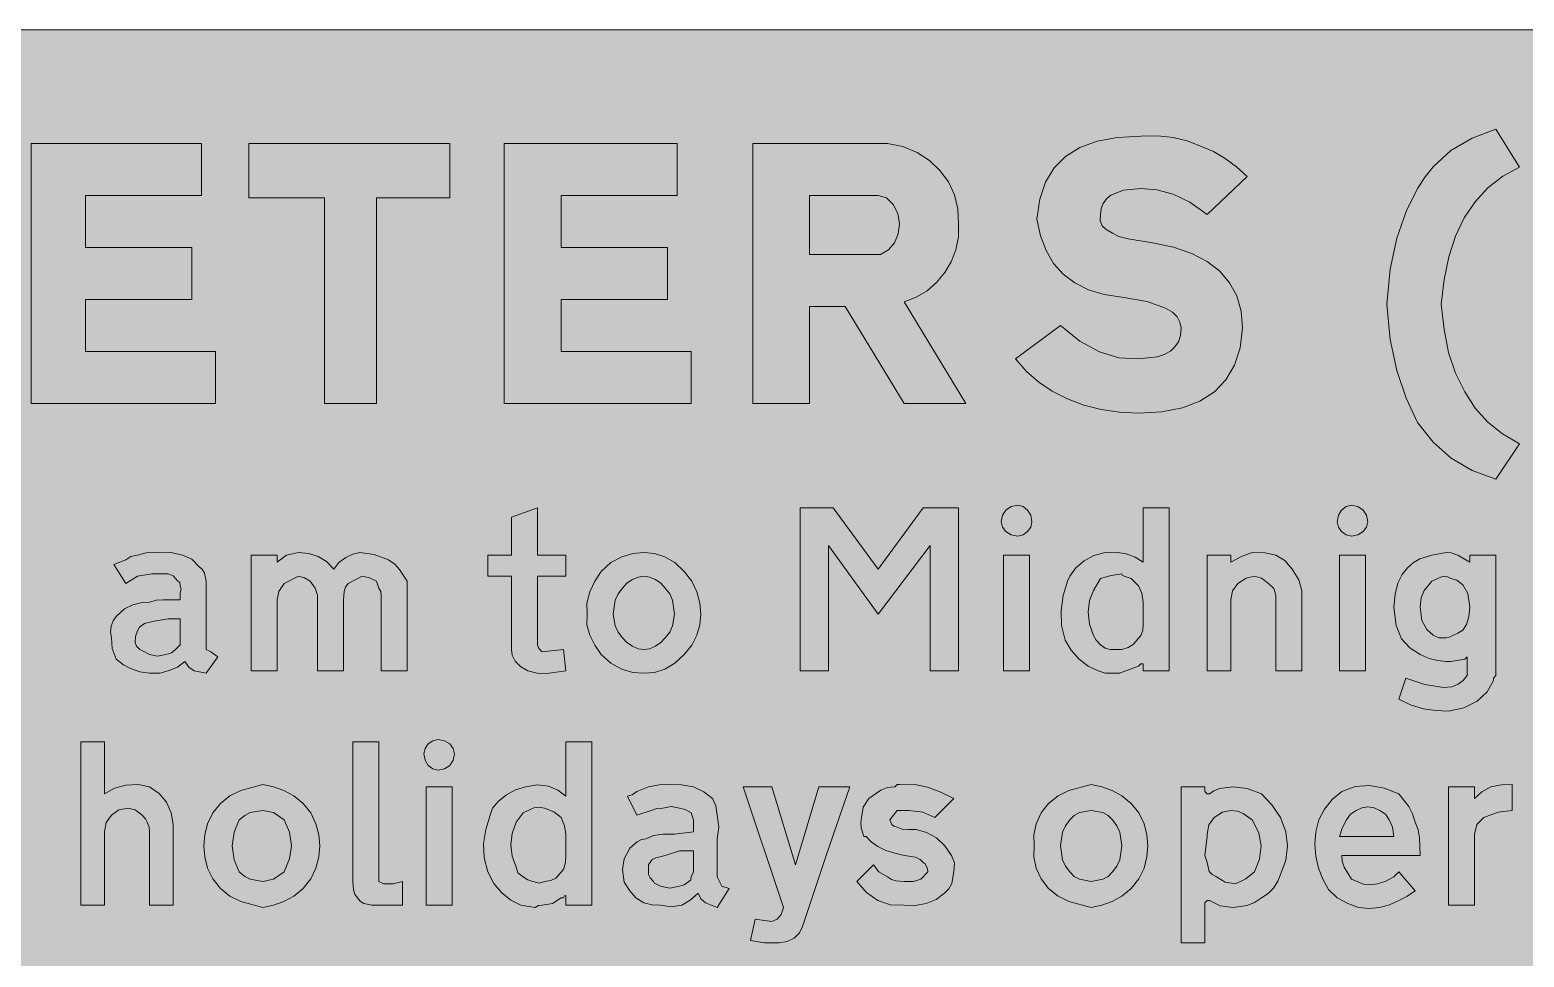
# Model space of a CAD drawing. Header units: metres. Extents: x 10 to 559, y 12 to 260.
# Drawn here: x 168 to 281.7, y 189.4 to 259.9 of the extents above; entities that cross this region are included whole.
import ezdxf

# ---------------------------------------------------------------- set-up
doc = ezdxf.new("R2010")
doc.units = ezdxf.units.M
for name, color, linetype, true_color in [('FILL_BLACK_000000', 7, 'Continuous', 0x000000), ('FILL_YELLOW_FFFF00', 7, 'Continuous', 0xffff00), ('STROKE_BLACK_000000', 7, 'Continuous', 0x000000)]:
    doc.layers.add(name, color=color, linetype=linetype, true_color=true_color)

msp = doc.modelspace()

# ---------------------------------------------------------------- hatches: boundary and pattern name
at = {"layer": 'FILL_BLACK_000000', "true_color": 0x000000}
h = msp.add_hatch(color=7, dxfattribs=at)
h.dxf.hatch_style = 1
h.paths.add_polyline_path([(275.61, 237.11), (275.96, 235.37), (276.49, 233.8), (277.2, 232.38), (277.97, 231.13), (278.93, 230.06), (280.06, 229.17), (281.34, 228.42), (279.54, 225.72), (277.75, 226.39), (276.16, 227.34), (274.78, 228.55), (273.6, 230.04), (272.73, 231.9), (272.02, 234), (271.52, 236.37), (271.26, 239.04), (271.52, 241.71), (272.02, 244.06), (272.73, 246.1), (273.6, 247.86), (274.17, 248.74), (274.79, 249.5), (276.12, 250.74), (277.76, 251.68), (279.54, 252.36), (281.34, 249.48), (280.07, 248.78), (278.94, 247.9), (277.97, 246.84), (277.15, 245.61), (276.49, 244.21), (275.97, 242.65), (275.61, 240.92), (275.4, 239.04), (275.61, 237.11)])
h = msp.add_hatch(color=7, dxfattribs=at)
h.dxf.hatch_style = 1
h.paths.add_polyline_path([(172.26, 235.44), (182.16, 235.44), (182.16, 231.48), (168.12, 231.48), (168.12, 251.28), (181.08, 251.28), (181.08, 247.32), (172.26, 247.32), (172.26, 243.36), (180.36, 243.36), (180.36, 239.4), (172.26, 239.4), (172.26, 235.44)])
h = msp.add_hatch(color=7, dxfattribs=at)
h.dxf.hatch_style = 1
h.paths.add_polyline_path([(194.4, 231.48), (190.44, 231.48), (190.44, 247.14), (184.68, 247.14), (184.68, 251.28), (199.98, 251.28), (199.98, 247.14), (194.4, 247.14), (194.4, 231.48)])
h = msp.add_hatch(color=7, dxfattribs=at)
h.dxf.hatch_style = 1
h.paths.add_polyline_path([(208.44, 235.44), (218.34, 235.44), (218.34, 231.48), (204.12, 231.48), (204.12, 251.28), (217.26, 251.28), (217.26, 247.32), (208.44, 247.32), (208.44, 243.36), (216.54, 243.36), (216.54, 239.4), (208.44, 239.4), (208.44, 235.44)])
h = msp.add_hatch(color=7, dxfattribs=at)
h.dxf.hatch_style = 1
h.paths.add_polyline_path([(223.02, 231.48), (223.02, 251.28), (233.28, 251.28), (234.45, 251.04), (235.52, 250.6), (236.46, 249.99), (237.26, 249.23), (237.9, 248.35), (238.37, 247.36), (238.63, 246.29), (238.68, 245.16), (238.66, 244.16), (238.46, 243.19), (238.11, 242.28), (237.62, 241.45), (237, 240.7), (236.28, 240.07), (235.45, 239.57), (234.54, 239.22), (239.22, 231.48), (234.54, 231.48), (230.04, 238.86), (227.34, 238.86), (227.34, 231.48), (223.02, 231.48)])
h.paths.add_polyline_path([(232.74, 242.82), (233.34, 243.19), (233.8, 243.72), (234.08, 244.39), (234.18, 245.16), (234.05, 245.95), (233.71, 246.64), (233.19, 247.13), (232.56, 247.32), (227.34, 247.32), (227.34, 242.82), (232.38, 242.82), (232.74, 242.82)], flags=16)
h = msp.add_hatch(color=7, dxfattribs=at)
h.dxf.hatch_style = 1
h.paths.add_polyline_path([(249.44, 245.4), (249.59, 245.02), (249.91, 244.72), (250.38, 244.44), (250.88, 244.2), (251.57, 244.01), (253.44, 243.72), (255.03, 243.38), (256.41, 242.91), (257.58, 242.3), (258.55, 241.56), (259.3, 240.68), (259.84, 239.67), (260.17, 238.52), (260.28, 237.24), (260.09, 235.72), (259.68, 234.4), (259.02, 233.29), (258.14, 232.38), (257.03, 231.67), (255.7, 231.16), (254.14, 230.86), (252.36, 230.76), (250.91, 230.83), (249.52, 231.03), (248.21, 231.37), (246.96, 231.84), (245.81, 232.42), (244.78, 233.1), (243.85, 233.92), (243, 234.9), (246.42, 237.42), (247.9, 236.24), (249.39, 235.42), (250.87, 234.96), (252.36, 234.9), (253.78, 235.04), (254.33, 235.21), (254.79, 235.46), (255.14, 235.79), (255.4, 236.19), (255.55, 236.67), (255.6, 237.24), (255.52, 237.69), (255.3, 238.09), (254.94, 238.44), (254.43, 238.75), (253.02, 239.24), (251.1, 239.58), (249.76, 239.79), (248.57, 240.15), (247.53, 240.67), (246.64, 241.33), (245.91, 242.15), (245.33, 243.12), (244.9, 244.25), (244.62, 245.52), (244.86, 247.03), (245.3, 248.33), (245.96, 249.41), (246.82, 250.29), (247.91, 250.97), (249.23, 251.44), (250.77, 251.73), (252.54, 251.82), (253.83, 251.86), (254.99, 251.73), (256.06, 251.47), (257.04, 251.1), (258.06, 250.66), (258.97, 250.13), (259.82, 249.51), (260.64, 248.76), (257.58, 245.88), (256.26, 246.8), (254.99, 247.41), (253.76, 247.75), (252.54, 247.86), (251.23, 247.73), (250.27, 247.34), (249.93, 247.06), (249.68, 246.72), (249.53, 246.33), (249.48, 245.88), (249.44, 245.4)])
h = msp.add_hatch(color=7, dxfattribs=at)
h.dxf.hatch_style = 1
h.paths.add_polyline_path([(206.75, 212.85), (207, 212.58), (208.62, 212.76), (208.8, 211.14), (207.36, 210.94), (206.62, 210.96), (205.92, 211.14), (205.34, 211.47), (204.95, 211.88), (204.73, 212.33), (204.66, 212.76), (204.66, 218.34), (202.86, 218.34), (202.86, 219.96), (204.66, 219.96), (204.66, 222.84), (206.64, 223.56), (206.64, 219.96), (208.8, 219.96), (208.8, 218.34), (206.64, 218.34), (206.64, 213.12), (206.75, 212.85)])
h = msp.add_hatch(color=7, dxfattribs=at)
h.dxf.hatch_style = 1
h.paths.add_polyline_path([(226.62, 223.56), (229.14, 223.56), (232.56, 218.88), (235.98, 223.56), (238.68, 223.56), (238.68, 211.14), (236.52, 211.14), (236.52, 220.68), (232.56, 215.46), (228.78, 220.68), (228.78, 211.14), (226.62, 211.14), (226.62, 223.56)])
h = msp.add_hatch(color=7, dxfattribs=at)
h.dxf.hatch_style = 1
h.paths.add_polyline_path([(244.17, 222.08), (243.92, 221.74), (243.58, 221.49), (243.18, 221.4), (242.68, 221.49), (242.28, 221.74), (242.02, 222.08), (241.92, 222.48), (242.02, 222.98), (242.28, 223.38), (242.68, 223.64), (243.18, 223.74), (243.58, 223.64), (243.92, 223.38), (244.17, 222.98), (244.26, 222.48), (244.17, 222.08)])
h = msp.add_hatch(color=7, dxfattribs=at)
h.dxf.hatch_style = 1
h.paths.add_polyline_path([(249.84, 210.98), (249.3, 211.14), (248.53, 211.51), (247.84, 212.04), (247.25, 212.71), (246.78, 213.48), (246.5, 214.59), (246.47, 215.73), (246.63, 216.87), (246.96, 217.98), (247.14, 218.34), (247.61, 218.98), (248.22, 219.51), (248.96, 219.91), (249.84, 220.14), (250.64, 220.18), (251.42, 220.05), (252.12, 219.79), (252.72, 219.42), (252.72, 223.56), (254.7, 223.56), (254.7, 211.14), (252.72, 211.14), (252.72, 211.5), (252.72, 211.61), (252.72, 211.68), (252.54, 211.68), (252.36, 211.5), (250.92, 210.96), (250.38, 210.96), (249.84, 210.98)])
h.paths.add_polyline_path([(251.96, 213.16), (252.54, 213.84), (252.7, 214.22), (252.72, 214.74), (252.72, 216.36), (252.61, 217.06), (252.36, 217.62), (251.82, 218.18), (251.28, 218.34), (251.12, 218.43), (251.1, 218.52), (250.29, 218.41), (249.48, 218.16), (248.94, 217.26), (248.64, 216.5), (248.54, 215.62), (248.64, 214.7), (248.94, 213.84), (249.14, 213.48), (249.48, 213.12), (249.84, 212.87), (250.2, 212.76), (251.1, 212.76), (251.58, 212.93), (251.96, 213.16)], flags=16)
h = msp.add_hatch(color=7, dxfattribs=at)
h.dxf.hatch_style = 1
h.paths.add_polyline_path([(269.72, 222.08), (269.46, 221.74), (269.06, 221.49), (268.56, 221.4), (268.16, 221.49), (267.82, 221.74), (267.57, 222.08), (267.48, 222.48), (267.57, 222.98), (267.82, 223.38), (268.16, 223.64), (268.56, 223.74), (269.06, 223.64), (269.46, 223.38), (269.72, 222.98), (269.82, 222.48), (269.72, 222.08)])
h = msp.add_hatch(color=7, dxfattribs=at)
h.dxf.hatch_style = 1
h.paths.add_polyline_path([(175.7, 219.85), (176.22, 219.96), (176.87, 220.12), (177.66, 220.14), (178.65, 220.18), (179.64, 219.96), (180.34, 219.64), (180.9, 219.06), (181.14, 218.87), (181.31, 218.59), (181.44, 217.98), (181.44, 216), (181.44, 213.12), (181.44, 212.76), (181.8, 212.58), (182.34, 212.22), (181.44, 210.96), (180.54, 211.14), (180.11, 211.43), (179.82, 211.86), (179.26, 211.43), (178.56, 211.14), (177.91, 210.98), (177.12, 210.96), (176.4, 211.07), (175.68, 211.32), (175.14, 211.61), (174.6, 212.04), (174.29, 212.85), (174.24, 213.66), (174.17, 214.09), (174.22, 214.54), (174.37, 214.95), (174.6, 215.28), (175.23, 215.86), (175.86, 216.18), (176.56, 216.34), (177.12, 216.36), (177.66, 216.52), (178.2, 216.54), (179.46, 216.54), (179.46, 217.08), (179.53, 217.35), (179.46, 217.62), (179.44, 217.87), (179.28, 217.98), (178.92, 218.38), (178.56, 218.52), (177.3, 218.52), (176.22, 218.34), (175.32, 217.8), (174.42, 219.24), (175.32, 219.6), (175.7, 219.85)])
h.paths.add_polyline_path([(178.38, 212.4), (178.81, 212.51), (179.1, 212.76), (179.46, 213.12), (179.46, 213.66), (179.46, 215.1), (178.56, 215.1), (177.48, 214.92), (176.76, 214.74), (176.36, 214.47), (176.22, 214.2), (176.06, 213.75), (176.04, 213.3), (176.15, 213.03), (176.4, 212.76), (176.76, 212.58), (177.12, 212.4), (177.75, 212.26), (178.38, 212.4)], flags=16)
h = msp.add_hatch(color=7, dxfattribs=at)
h.dxf.hatch_style = 1
h.paths.add_polyline_path([(186.84, 219.42), (187.56, 219.96), (188.46, 220.14), (189.24, 220.07), (189.95, 219.85), (190.59, 219.46), (191.16, 218.88), (191.54, 219.4), (192.06, 219.78), (192.6, 220.03), (193.14, 220.14), (194.22, 220), (195.3, 219.6), (195.78, 219.27), (196.16, 218.86), (196.74, 217.98), (196.74, 217.62), (196.74, 211.14), (194.76, 211.14), (194.76, 216.9), (194.74, 217.17), (194.58, 217.44), (194.4, 217.98), (193.86, 218.23), (193.32, 218.34), (192.24, 217.8), (192.03, 217.5), (191.93, 217.17), (191.88, 216.54), (191.88, 211.14), (189.9, 211.14), (189.9, 216.9), (189.72, 217.44), (189.36, 217.98), (188.91, 218.23), (188.46, 218.34), (187.38, 217.8), (186.98, 217.17), (186.84, 216.54), (186.84, 211.14), (184.86, 211.14), (184.86, 219.96), (186.84, 219.96), (186.84, 219.42)])
h = msp.add_hatch(color=7, dxfattribs=at)
h.dxf.hatch_style = 1
h.paths.add_polyline_path([(210.62, 217.15), (211, 217.97), (211.5, 218.7), (212.23, 219.38), (213.05, 219.82), (213.9, 220.07), (214.74, 220.14), (215.55, 220.07), (216.34, 219.82), (217.09, 219.38), (217.8, 218.7), (218.38, 217.97), (218.77, 217.15), (218.99, 216.3), (219.06, 215.46), (218.99, 214.65), (218.77, 213.86), (218.38, 213.11), (217.8, 212.4), (217.09, 211.72), (216.34, 211.27), (215.55, 211.03), (214.74, 210.96), (213.9, 211.03), (213.05, 211.27), (212.23, 211.72), (211.5, 212.4), (211, 213.11), (210.62, 213.86), (210.41, 214.65), (210.42, 215.46), (210.41, 216.3), (210.62, 217.15)])
h.paths.add_polyline_path([(213.86, 218.09), (213.45, 217.81), (213.12, 217.44), (212.78, 217), (212.56, 216.52), (212.4, 215.46), (212.56, 214.56), (212.78, 214.09), (213.12, 213.66), (213.45, 213.29), (213.86, 213.01), (214.31, 212.82), (214.74, 212.76), (215.17, 212.82), (215.62, 213.01), (216.03, 213.29), (216.36, 213.66), (216.7, 214.09), (216.92, 214.56), (217.08, 215.46), (216.92, 216.52), (216.7, 217), (216.36, 217.44), (216.03, 217.81), (215.62, 218.09), (215.17, 218.28), (214.74, 218.34), (214.31, 218.28), (213.86, 218.09)], flags=16)
h = msp.add_hatch(color=7, dxfattribs=at)
h.dxf.hatch_style = 1
h.paths.add_polyline_path([(244.08, 219.96), (244.08, 211.14), (242.1, 211.14), (242.1, 219.96), (244.08, 219.96)])
h = msp.add_hatch(color=7, dxfattribs=at)
h.dxf.hatch_style = 1
h.paths.add_polyline_path([(260.55, 218.2), (259.92, 217.8), (259.52, 217.24), (259.38, 216.54), (259.38, 211.14), (257.58, 211.14), (257.58, 219.96), (259.38, 219.96), (259.38, 219.42), (260.19, 219.85), (261, 220.14), (261.97, 220.12), (262.8, 219.96), (263.5, 219.55), (264.06, 218.88), (264.56, 218.07), (264.78, 217.26), (264.78, 211.14), (262.8, 211.14), (262.8, 216.9), (262.67, 217.42), (262.26, 217.8), (261.72, 218.2), (261.18, 218.34), (260.55, 218.2)])
h = msp.add_hatch(color=7, dxfattribs=at)
h.dxf.hatch_style = 1
h.paths.add_polyline_path([(269.64, 219.96), (269.64, 211.14), (267.66, 211.14), (267.66, 219.96), (269.64, 219.96)])
h = msp.add_hatch(color=7, dxfattribs=at)
h.dxf.hatch_style = 1
h.paths.add_polyline_path([(275.58, 209.88), (276.19, 209.94), (276.68, 210.13), (277.07, 210.41), (277.38, 210.78), (277.38, 211.14), (277.38, 212.22), (277.27, 212.11), (277.2, 212.04), (276.12, 211.86), (275.76, 211.86), (275.11, 211.93), (274.47, 212.09), (273.78, 212.4), (273.01, 212.89), (272.38, 213.59), (271.96, 214.6), (271.8, 216), (271.88, 216.99), (272.1, 217.81), (272.43, 218.47), (272.83, 218.99), (273.29, 219.39), (273.77, 219.67), (274.68, 219.96), (275.76, 220.14), (276.14, 220.12), (276.66, 219.96), (277.56, 219.42), (277.56, 219.96), (279.54, 219.96), (279.54, 210.78), (279.36, 210.6), (279.36, 210.42), (278.9, 209.55), (278.12, 208.84), (277.11, 208.34), (275.94, 208.08), (274.99, 208.12), (274.05, 208.26), (273.1, 208.54), (272.16, 208.98), (272.7, 210.6), (274.14, 210.1), (275.58, 209.88)])
h.paths.add_polyline_path([(274.68, 217.98), (274.09, 217.26), (273.87, 216.71), (273.78, 216), (273.93, 214.98), (274.3, 214.29), (274.77, 213.87), (275.22, 213.66), (275.58, 213.66), (275.76, 213.66), (276.01, 213.7), (276.66, 214.02), (277.03, 214.25), (277.31, 214.67), (277.5, 215.26), (277.56, 216), (277.41, 217.02), (277.04, 217.69), (276.57, 218.05), (276.12, 218.16), (275.76, 218.34), (275.42, 218.29), (274.68, 217.98)], flags=16)
h = msp.add_hatch(color=7, dxfattribs=at)
h.dxf.hatch_style = 1
h.paths.add_polyline_path([(200.24, 204.34), (199.98, 203.94), (199.58, 203.68), (199.08, 203.58), (198.68, 203.68), (198.34, 203.94), (198.09, 204.34), (198, 204.84), (198.09, 205.24), (198.34, 205.58), (198.68, 205.83), (199.08, 205.92), (199.58, 205.83), (199.98, 205.58), (200.24, 205.24), (200.34, 204.84), (200.24, 204.34)])
h = msp.add_hatch(color=7, dxfattribs=at)
h.dxf.hatch_style = 1
h.paths.add_polyline_path([(174.46, 202.22), (175.34, 202.45), (176.26, 202.49), (177.12, 202.32), (177.86, 201.82), (178.43, 201.15), (178.79, 200.35), (178.92, 199.44), (178.92, 193.32), (177.12, 193.32), (177.12, 198.9), (177.1, 199.26), (176.94, 199.62), (176.83, 199.89), (176.58, 200.16), (176.04, 200.56), (175.5, 200.7), (174.8, 200.56), (174.24, 200.16), (173.84, 199.6), (173.7, 198.9), (173.7, 193.32), (171.9, 193.32), (171.9, 205.74), (173.7, 205.74), (173.7, 201.78), (174.46, 202.22)])
h = msp.add_hatch(color=7, dxfattribs=at)
h.dxf.hatch_style = 1
h.paths.add_polyline_path([(192.6, 205.74), (194.58, 205.74), (194.58, 195.48), (194.58, 195.12), (194.94, 194.94), (195.66, 194.94), (196.38, 195.12), (196.38, 193.32), (195.3, 193.32), (194.04, 193.32), (193.43, 193.45), (193.15, 193.62), (192.96, 193.86), (192.75, 194.16), (192.65, 194.49), (192.6, 195.12), (192.6, 205.74)])
h = msp.add_hatch(color=7, dxfattribs=at)
h.dxf.hatch_style = 1
h.paths.add_polyline_path([(207, 193.32), (206.73, 193.3), (206.46, 193.14), (205.38, 193.32), (204.61, 193.69), (203.92, 194.24), (203.33, 194.97), (202.86, 195.84), (202.58, 196.92), (202.55, 198), (202.71, 199.08), (203.04, 200.16), (203.22, 200.7), (203.69, 201.23), (204.28, 201.71), (204.97, 202.09), (205.74, 202.32), (206.65, 202.46), (207.47, 202.36), (208.2, 202.07), (208.8, 201.6), (208.8, 205.74), (210.78, 205.74), (210.78, 193.32), (208.8, 193.32), (208.8, 194.04), (208.71, 194.02), (208.62, 193.86), (208.44, 193.86), (207.79, 193.45), (207, 193.32)])
h.paths.add_polyline_path([(208.04, 195.37), (208.62, 196.02), (208.78, 196.56), (208.8, 197.1), (208.8, 198.72), (208.69, 199.35), (208.44, 199.98), (207.88, 200.41), (207.18, 200.7), (206.78, 200.77), (206.37, 200.72), (205.56, 200.34), (205.02, 199.62), (204.72, 198.78), (204.62, 197.91), (204.72, 197.04), (205.02, 196.2), (205.16, 195.77), (205.56, 195.48), (205.92, 195.23), (206.28, 195.12), (206.8, 194.98), (207.18, 195.12), (207.66, 195.18), (208.04, 195.37)], flags=16)
h = msp.add_hatch(color=7, dxfattribs=at)
h.dxf.hatch_style = 1
h.paths.add_polyline_path([(181.55, 199.51), (181.94, 200.33), (182.52, 201.06), (183.25, 201.64), (184.07, 202.05), (185.76, 202.5), (186.57, 202.33), (187.36, 202.05), (188.11, 201.64), (188.82, 201.06), (189.4, 200.33), (189.79, 199.51), (190.01, 198.66), (190.08, 197.82), (190.01, 196.98), (189.79, 196.13), (189.4, 195.31), (188.82, 194.58), (188.11, 194), (187.36, 193.59), (186.57, 193.31), (185.76, 193.14), (184.07, 193.59), (183.25, 194), (182.52, 194.58), (181.94, 195.31), (181.55, 196.13), (181.33, 196.98), (181.26, 197.82), (181.33, 198.66), (181.55, 199.51)])
h.paths.add_polyline_path([(184.37, 200.14), (183.96, 199.8), (183.56, 198.88), (183.42, 197.82), (183.56, 196.76), (183.96, 195.84), (184.37, 195.5), (184.79, 195.28), (185.76, 195.12), (186.57, 195.28), (187.38, 195.84), (187.79, 196.83), (187.92, 197.82), (187.79, 198.88), (187.38, 199.8), (186.57, 200.36), (185.76, 200.52), (184.79, 200.36), (184.37, 200.14)], flags=16)
h = msp.add_hatch(color=7, dxfattribs=at)
h.dxf.hatch_style = 1
h.paths.add_polyline_path([(214.2, 201.96), (215.1, 202.32), (215.89, 202.48), (216.54, 202.5), (217.6, 202.48), (218.52, 202.32), (219.31, 201.94), (219.96, 201.42), (220.21, 200.86), (220.32, 200.16), (220.45, 199.26), (220.32, 198.36), (220.32, 195.48), (220.5, 195.12), (220.68, 194.76), (221.22, 194.58), (220.32, 193.14), (219.42, 193.5), (219.08, 193.79), (218.88, 194.22), (218.25, 193.7), (217.62, 193.32), (216.81, 193.18), (216, 193.32), (215.37, 193.34), (214.74, 193.5), (214.13, 193.88), (213.66, 194.4), (213.25, 195.07), (213.12, 196.02), (213.25, 196.83), (213.66, 197.64), (214.22, 198.13), (214.55, 198.3), (214.92, 198.36), (215.48, 198.61), (216.18, 198.72), (217.08, 198.72), (218.52, 198.9), (218.52, 199.26), (218.52, 199.8), (218.34, 200.34), (217.89, 200.59), (217.44, 200.7), (216.81, 200.83), (216.18, 200.7), (215.73, 200.68), (215.28, 200.52), (214.2, 200.16), (213.48, 201.6), (213.84, 201.71), (214.2, 201.96)])
h.paths.add_polyline_path([(217.44, 194.76), (217.8, 194.87), (218.16, 195.12), (218.32, 195.23), (218.34, 195.48), (218.52, 195.84), (218.52, 197.46), (217.44, 197.46), (216.36, 197.1), (215.64, 196.92), (215.37, 196.78), (215.1, 196.38), (215.1, 195.66), (215.21, 195.39), (215.46, 195.12), (215.55, 194.96), (215.64, 194.94), (216, 194.76), (216.72, 194.62), (217.44, 194.76)], flags=16)
h = msp.add_hatch(color=7, dxfattribs=at)
h.dxf.hatch_style = 1
h.paths.add_polyline_path([(234.9, 199.08), (235.44, 199.08), (236.24, 198.85), (236.99, 198.43), (237.64, 197.84), (238.14, 197.1), (238.36, 196.54), (238.32, 195.84), (238.16, 194.96), (237.94, 194.55), (237.6, 194.22), (236.97, 193.75), (236.21, 193.43), (235.37, 193.28), (234.54, 193.32), (233.5, 193.35), (232.54, 193.68), (231.68, 194.28), (230.94, 195.12), (232.2, 196.38), (232.61, 195.86), (233.28, 195.48), (233.58, 195.27), (233.91, 195.16), (234.54, 195.12), (235.26, 195.12), (235.8, 195.3), (236.34, 195.84), (236.32, 196.11), (236.16, 196.38), (236.14, 196.47), (235.98, 196.56), (235.76, 196.8), (235.4, 196.96), (234.54, 197.1), (233.82, 197.28), (233.15, 197.48), (232.54, 197.77), (232.02, 198.14), (231.66, 198.54), (231.55, 198.54), (231.48, 198.54), (231.26, 199.19), (231.23, 199.58), (231.3, 199.98), (231.43, 200.77), (231.84, 201.42), (232.76, 202.07), (233.28, 202.26), (233.82, 202.32), (234, 202.5), (234.18, 202.5), (235.26, 202.51), (236.32, 202.3), (237.34, 201.92), (238.32, 201.42), (236.88, 199.98), (235.96, 200.38), (234.9, 200.52), (234, 200.52), (233.46, 199.8), (233.6, 199.46), (233.76, 199.32), (234, 199.26), (234.38, 199.1), (234.9, 199.08)])
h = msp.add_hatch(color=7, dxfattribs=at)
h.dxf.hatch_style = 1
h.paths.add_polyline_path([(244.57, 199.51), (244.95, 200.33), (245.52, 201.06), (246.25, 201.64), (247.07, 202.05), (248.76, 202.5), (249.57, 202.33), (250.36, 202.05), (251.11, 201.64), (251.82, 201.06), (252.4, 200.33), (252.79, 199.51), (253.01, 198.66), (253.08, 197.82), (253.01, 196.98), (252.79, 196.13), (252.4, 195.31), (251.82, 194.58), (251.11, 194), (250.36, 193.59), (249.57, 193.31), (248.76, 193.14), (247.07, 193.59), (246.25, 194), (245.52, 194.58), (244.95, 195.31), (244.57, 196.13), (244.41, 196.98), (244.44, 197.82), (244.41, 198.66), (244.57, 199.51)])
h.paths.add_polyline_path([(247.47, 200.14), (247.14, 199.8), (246.8, 199.36), (246.58, 198.88), (246.42, 197.82), (246.58, 196.76), (246.8, 196.28), (247.14, 195.84), (247.47, 195.5), (247.88, 195.28), (248.76, 195.12), (249.64, 195.28), (250.05, 195.5), (250.38, 195.84), (250.72, 196.28), (250.94, 196.76), (251.1, 197.82), (250.94, 198.88), (250.72, 199.36), (250.38, 199.8), (250.05, 200.14), (249.64, 200.36), (248.76, 200.52), (247.88, 200.36), (247.47, 200.14)], flags=16)
h = msp.add_hatch(color=7, dxfattribs=at)
h.dxf.hatch_style = 1
h.paths.add_polyline_path([(267.48, 193.86), (266.81, 194.51), (266.4, 195.3), (266.06, 196.14), (265.86, 197.03), (265.79, 197.96), (265.86, 198.9), (266.09, 199.81), (266.51, 200.63), (267.1, 201.36), (267.84, 201.96), (268.84, 202.34), (269.93, 202.41), (271.05, 202.21), (272.16, 201.78), (272.93, 200.83), (273.22, 200.26), (273.42, 199.62), (273.63, 199.05), (273.74, 198.43), (273.78, 197.1), (267.84, 197.1), (267.86, 196.65), (268.02, 196.2), (268.56, 195.3), (269.48, 194.92), (270, 194.87), (270.54, 194.94), (271.17, 195.14), (271.8, 195.48), (272.16, 195.84), (273.42, 194.4), (272.79, 193.97), (272.16, 193.68), (271.45, 193.34), (270.7, 193.14), (269.91, 193.07), (269.1, 193.14), (268.29, 193.43), (267.48, 193.86)])
h.paths.add_polyline_path([(271.69, 199.24), (271.44, 199.8), (271.15, 200.23), (270.72, 200.52), (270.29, 200.72), (269.82, 200.79), (269.35, 200.72), (268.92, 200.52), (268.49, 200.23), (268.2, 199.8), (267.86, 199.17), (267.66, 198.54), (271.8, 198.54), (271.69, 199.24)], flags=16)
h = msp.add_hatch(color=7, dxfattribs=at)
h.dxf.hatch_style = 1
h.paths.add_polyline_path([(278.48, 201.94), (279.18, 202.32), (279.99, 202.48), (280.8, 202.5), (280.8, 200.52), (279.72, 200.38), (278.64, 199.98), (278.1, 199.44), (277.92, 198.72), (277.92, 193.32), (275.94, 193.32), (275.94, 202.32), (277.92, 202.32), (277.92, 201.42), (278.48, 201.94)])
h = msp.add_hatch(color=7, dxfattribs=at)
h.dxf.hatch_style = 1
h.paths.add_polyline_path([(200.16, 202.32), (200.16, 193.32), (198.18, 193.32), (198.18, 202.32), (200.16, 202.32)])
h = msp.add_hatch(color=7, dxfattribs=at)
h.dxf.hatch_style = 1
h.paths.add_polyline_path([(225.36, 193.14), (222.3, 202.32), (224.46, 202.32), (226.26, 196.38), (228.06, 202.32), (230.4, 202.32), (228.6, 197.1), (226.8, 191.7), (226.57, 191.2), (226.17, 190.8), (225.64, 190.54), (225, 190.44), (223.92, 190.44), (222.84, 190.62), (223.2, 192.24), (224.46, 192.06), (224.89, 192.26), (225.18, 192.6), (225.36, 193.14)])
h = msp.add_hatch(color=7, dxfattribs=at)
h.dxf.hatch_style = 1
h.paths.add_polyline_path([(259.56, 202.32), (260.64, 202.18), (261.72, 201.78), (262.51, 200.95), (263.16, 199.98), (263.57, 198.9), (263.7, 197.82), (263.57, 196.74), (263.16, 195.66), (262.96, 195.13), (262.64, 194.62), (262.22, 194.19), (261.72, 193.86), (261.18, 193.52), (260.64, 193.3), (259.56, 193.14), (258.59, 193.27), (257.76, 193.68), (257.58, 193.68), (257.4, 193.5), (257.4, 190.44), (255.6, 190.44), (255.6, 202.32), (257.4, 202.32), (257.4, 201.96), (257.58, 201.78), (257.69, 201.78), (257.76, 201.78), (258.09, 202.02), (258.53, 202.18), (259.56, 202.32)])
h.paths.add_polyline_path([(257.58, 198.72), (257.58, 198.54), (257.4, 197.1), (257.58, 196.56), (257.74, 195.88), (257.96, 195.65), (258.3, 195.48), (258.95, 195.07), (259.74, 194.94), (260.53, 195.32), (261.18, 195.84), (261.58, 196.81), (261.7, 197.82), (261.51, 198.83), (261, 199.8), (260.33, 200.29), (259.89, 200.46), (259.38, 200.52), (258.75, 200.38), (258.12, 199.98), (257.72, 199.42), (257.58, 198.72)], flags=16)
at = {"layer": 'FILL_YELLOW_FFFF00', "true_color": 0xffff00}
h = msp.add_hatch(color=7, dxfattribs=at)
h.dxf.hatch_style = 1
h.paths.add_polyline_path([(553.58, 259.76), (554.9, 259.31), (556.14, 258.63), (557.28, 257.76), (558.12, 256.72), (558.74, 255.51), (559.13, 254.17), (559.26, 252.72), (559.26, 18.9), (559.13, 17.57), (558.72, 16.38), (558.07, 15.05), (557.28, 13.86), (556.11, 12.94), (554.83, 12.33), (553.51, 11.99), (552.24, 11.88), (17.1, 11.88), (15.86, 11.99), (14.6, 12.33), (13.38, 12.94), (12.24, 13.86), (11.3, 15), (10.62, 16.24), (10.22, 17.56), (10.08, 18.9), (10.08, 252.72), (10.22, 254.07), (10.62, 255.42), (11.3, 256.66), (12.24, 257.76), (12.71, 258.27), (13.28, 258.7), (14.58, 259.38), (15.91, 259.78), (17.1, 259.92), (552.24, 259.92), (553.58, 259.76)])

# ---------------------------------------------------------------- linework, layer by layer
at = {"layer": 'FILL_BLACK_000000', "lineweight": 0, "true_color": 0x000000}
for points in [[(275.61, 237.11), (275.96, 235.37), (276.49, 233.8), (277.2, 232.38), (277.97, 231.13), (278.93, 230.06), (280.06, 229.17), (281.34, 228.42), (279.54, 225.72), (277.75, 226.39), (276.16, 227.34), (274.78, 228.55), (273.6, 230.04), (272.73, 231.9), (272.02, 234), (271.52, 236.37), (271.26, 239.04), (271.52, 241.71), (272.02, 244.06), (272.73, 246.1), (273.6, 247.86), (274.17, 248.74), (274.79, 249.5), (276.12, 250.74), (277.76, 251.68), (279.54, 252.36), (281.34, 249.48), (280.07, 248.78), (278.94, 247.9), (277.97, 246.84), (277.15, 245.61), (276.49, 244.21), (275.97, 242.65), (275.61, 240.92), (275.4, 239.04)], [(172.26, 235.44), (182.16, 235.44), (182.16, 231.48), (168.12, 231.48), (168.12, 251.28), (181.08, 251.28), (181.08, 247.32), (172.26, 247.32), (172.26, 243.36), (180.36, 243.36), (180.36, 239.4), (172.26, 239.4)], [(194.4, 231.48), (190.44, 231.48), (190.44, 247.14), (184.68, 247.14), (184.68, 251.28), (199.98, 251.28), (199.98, 247.14), (194.4, 247.14)], [(208.44, 235.44), (218.34, 235.44), (218.34, 231.48), (204.12, 231.48), (204.12, 251.28), (217.26, 251.28), (217.26, 247.32), (208.44, 247.32), (208.44, 243.36), (216.54, 243.36), (216.54, 239.4), (208.44, 239.4)], [(223.02, 231.48), (223.02, 251.28), (233.28, 251.28), (234.45, 251.04), (235.52, 250.6), (236.46, 249.99), (237.26, 249.23), (237.9, 248.35), (238.37, 247.36), (238.63, 246.29), (238.68, 245.16), (238.66, 244.16), (238.46, 243.19), (238.11, 242.28), (237.62, 241.45), (237, 240.7), (236.28, 240.07), (235.45, 239.57), (234.54, 239.22), (239.22, 231.48), (234.54, 231.48), (230.04, 238.86), (227.34, 238.86), (227.34, 231.48)], [(249.44, 245.4), (249.59, 245.02), (249.91, 244.72), (250.38, 244.44), (250.88, 244.2), (251.57, 244.01), (253.44, 243.72), (255.03, 243.38), (256.41, 242.91), (257.58, 242.3), (258.55, 241.56), (259.3, 240.68), (259.84, 239.67), (260.17, 238.52), (260.28, 237.24), (260.09, 235.72), (259.68, 234.4), (259.02, 233.29), (258.14, 232.38), (257.03, 231.67), (255.7, 231.16), (254.14, 230.86), (252.36, 230.76), (250.91, 230.83), (249.52, 231.03), (248.21, 231.37), (246.96, 231.84), (245.81, 232.42), (244.78, 233.1), (243.85, 233.92), (243, 234.9), (246.42, 237.42), (247.9, 236.24), (249.39, 235.42), (250.87, 234.96), (252.36, 234.9), (253.78, 235.04), (254.33, 235.21), (254.79, 235.46), (255.14, 235.79), (255.4, 236.19), (255.55, 236.67), (255.6, 237.24), (255.52, 237.69), (255.3, 238.09), (254.94, 238.44), (254.43, 238.75), (253.02, 239.24), (251.1, 239.58), (249.76, 239.79), (248.57, 240.15), (247.53, 240.67), (246.64, 241.33), (245.91, 242.15), (245.33, 243.12), (244.9, 244.25), (244.62, 245.52), (244.86, 247.03), (245.3, 248.33), (245.96, 249.41), (246.82, 250.29), (247.91, 250.97), (249.23, 251.44), (250.77, 251.73), (252.54, 251.82), (253.83, 251.86), (254.99, 251.73), (256.06, 251.47), (257.04, 251.1), (258.06, 250.66), (258.97, 250.13), (259.82, 249.51), (260.64, 248.76), (257.58, 245.88), (256.26, 246.8), (254.99, 247.41), (253.76, 247.75), (252.54, 247.86), (251.23, 247.73), (250.27, 247.34), (249.93, 247.06), (249.68, 246.72), (249.53, 246.33), (249.48, 245.88)], [(232.74, 242.82), (233.34, 243.19), (233.8, 243.72), (234.08, 244.39), (234.18, 245.16), (234.05, 245.95), (233.71, 246.64), (233.19, 247.13), (232.56, 247.32), (227.34, 247.32), (227.34, 242.82), (232.38, 242.82)], [(206.75, 212.85), (207, 212.58), (208.62, 212.76), (208.8, 211.14), (207.36, 210.94), (206.62, 210.96), (205.92, 211.14), (205.34, 211.47), (204.95, 211.88), (204.73, 212.33), (204.66, 212.76), (204.66, 218.34), (202.86, 218.34), (202.86, 219.96), (204.66, 219.96), (204.66, 222.84), (206.64, 223.56), (206.64, 219.96), (208.8, 219.96), (208.8, 218.34), (206.64, 218.34), (206.64, 213.12)], [(226.62, 223.56), (229.14, 223.56), (232.56, 218.88), (235.98, 223.56), (238.68, 223.56), (238.68, 211.14), (236.52, 211.14), (236.52, 220.68), (232.56, 215.46), (228.78, 220.68), (228.78, 211.14), (226.62, 211.14)], [(244.17, 222.08), (243.92, 221.74), (243.58, 221.49), (243.18, 221.4), (242.68, 221.49), (242.28, 221.74), (242.02, 222.08), (241.92, 222.48), (242.02, 222.98), (242.28, 223.38), (242.68, 223.64), (243.18, 223.74), (243.58, 223.64), (243.92, 223.38), (244.17, 222.98), (244.26, 222.48)], [(249.84, 210.98), (249.3, 211.14), (248.53, 211.51), (247.84, 212.04), (247.25, 212.71), (246.78, 213.48), (246.5, 214.59), (246.47, 215.73), (246.63, 216.87), (246.96, 217.98), (247.14, 218.34), (247.61, 218.98), (248.22, 219.51), (248.96, 219.91), (249.84, 220.14), (250.64, 220.18), (251.42, 220.05), (252.12, 219.79), (252.72, 219.42), (252.72, 223.56), (254.7, 223.56), (254.7, 211.14), (252.72, 211.14), (252.72, 211.5), (252.72, 211.61), (252.72, 211.68), (252.54, 211.68), (252.36, 211.5), (250.92, 210.96), (250.38, 210.96)], [(269.72, 222.08), (269.46, 221.74), (269.06, 221.49), (268.56, 221.4), (268.16, 221.49), (267.82, 221.74), (267.57, 222.08), (267.48, 222.48), (267.57, 222.98), (267.82, 223.38), (268.16, 223.64), (268.56, 223.74), (269.06, 223.64), (269.46, 223.38), (269.72, 222.98), (269.82, 222.48)], [(175.7, 219.85), (176.22, 219.96), (176.87, 220.12), (177.66, 220.14), (178.65, 220.18), (179.64, 219.96), (180.34, 219.64), (180.9, 219.06), (181.14, 218.87), (181.31, 218.59), (181.44, 217.98), (181.44, 216), (181.44, 213.12), (181.44, 212.76), (181.8, 212.58), (182.34, 212.22), (181.44, 210.96), (180.54, 211.14), (180.11, 211.43), (179.82, 211.86), (179.26, 211.43), (178.56, 211.14), (177.91, 210.98), (177.12, 210.96), (176.4, 211.07), (175.68, 211.32), (175.14, 211.61), (174.6, 212.04), (174.29, 212.85), (174.24, 213.66), (174.17, 214.09), (174.22, 214.54), (174.37, 214.95), (174.6, 215.28), (175.23, 215.86), (175.86, 216.18), (176.56, 216.34), (177.12, 216.36), (177.66, 216.52), (178.2, 216.54), (179.46, 216.54), (179.46, 217.08), (179.53, 217.35), (179.46, 217.62), (179.44, 217.87), (179.28, 217.98), (178.92, 218.38), (178.56, 218.52), (177.3, 218.52), (176.22, 218.34), (175.32, 217.8), (174.42, 219.24), (175.32, 219.6)], [(186.84, 219.42), (187.56, 219.96), (188.46, 220.14), (189.24, 220.07), (189.95, 219.85), (190.59, 219.46), (191.16, 218.88), (191.54, 219.4), (192.06, 219.78), (192.6, 220.03), (193.14, 220.14), (194.22, 220), (195.3, 219.6), (195.78, 219.27), (196.16, 218.86), (196.74, 217.98), (196.74, 217.62), (196.74, 211.14), (194.76, 211.14), (194.76, 216.9), (194.74, 217.17), (194.58, 217.44), (194.4, 217.98), (193.86, 218.23), (193.32, 218.34), (192.24, 217.8), (192.03, 217.5), (191.93, 217.17), (191.88, 216.54), (191.88, 211.14), (189.9, 211.14), (189.9, 216.9), (189.72, 217.44), (189.36, 217.98), (188.91, 218.23), (188.46, 218.34), (187.38, 217.8), (186.98, 217.17), (186.84, 216.54), (186.84, 211.14), (184.86, 211.14), (184.86, 219.96), (186.84, 219.96)], [(210.62, 217.15), (211, 217.97), (211.5, 218.7), (212.23, 219.38), (213.05, 219.82), (213.9, 220.07), (214.74, 220.14), (215.55, 220.07), (216.34, 219.82), (217.09, 219.38), (217.8, 218.7), (218.38, 217.97), (218.77, 217.15), (218.99, 216.3), (219.06, 215.46), (218.99, 214.65), (218.77, 213.86), (218.38, 213.11), (217.8, 212.4), (217.09, 211.72), (216.34, 211.27), (215.55, 211.03), (214.74, 210.96), (213.9, 211.03), (213.05, 211.27), (212.23, 211.72), (211.5, 212.4), (211, 213.11), (210.62, 213.86), (210.41, 214.65), (210.42, 215.46), (210.41, 216.3)], [(244.08, 219.96), (244.08, 211.14), (242.1, 211.14), (242.1, 219.96)], [(260.55, 218.2), (259.92, 217.8), (259.52, 217.24), (259.38, 216.54), (259.38, 211.14), (257.58, 211.14), (257.58, 219.96), (259.38, 219.96), (259.38, 219.42), (260.19, 219.85), (261, 220.14), (261.97, 220.12), (262.8, 219.96), (263.5, 219.55), (264.06, 218.88), (264.56, 218.07), (264.78, 217.26), (264.78, 211.14), (262.8, 211.14), (262.8, 216.9), (262.67, 217.42), (262.26, 217.8), (261.72, 218.2), (261.18, 218.34)], [(269.64, 219.96), (269.64, 211.14), (267.66, 211.14), (267.66, 219.96)], [(275.58, 209.88), (276.19, 209.94), (276.68, 210.13), (277.07, 210.41), (277.38, 210.78), (277.38, 211.14), (277.38, 212.22), (277.27, 212.11), (277.2, 212.04), (276.12, 211.86), (275.76, 211.86), (275.11, 211.93), (274.47, 212.09), (273.78, 212.4), (273.01, 212.89), (272.38, 213.59), (271.96, 214.6), (271.8, 216), (271.88, 216.99), (272.1, 217.81), (272.43, 218.47), (272.83, 218.99), (273.29, 219.39), (273.77, 219.67), (274.68, 219.96), (275.76, 220.14), (276.14, 220.12), (276.66, 219.96), (277.56, 219.42), (277.56, 219.96), (279.54, 219.96), (279.54, 210.78), (279.36, 210.6), (279.36, 210.42), (278.9, 209.55), (278.12, 208.84), (277.11, 208.34), (275.94, 208.08), (274.99, 208.12), (274.05, 208.26), (273.1, 208.54), (272.16, 208.98), (272.7, 210.6), (274.14, 210.1)], [(213.86, 218.09), (213.45, 217.81), (213.12, 217.44), (212.78, 217), (212.56, 216.52), (212.4, 215.46), (212.56, 214.56), (212.78, 214.09), (213.12, 213.66), (213.45, 213.29), (213.86, 213.01), (214.31, 212.82), (214.74, 212.76), (215.17, 212.82), (215.62, 213.01), (216.03, 213.29), (216.36, 213.66), (216.7, 214.09), (216.92, 214.56), (217.08, 215.46), (216.92, 216.52), (216.7, 217), (216.36, 217.44), (216.03, 217.81), (215.62, 218.09), (215.17, 218.28), (214.74, 218.34), (214.31, 218.28)], [(251.96, 213.16), (252.54, 213.84), (252.7, 214.22), (252.72, 214.74), (252.72, 216.36), (252.61, 217.06), (252.36, 217.62), (251.82, 218.18), (251.28, 218.34), (251.12, 218.43), (251.1, 218.52), (250.29, 218.41), (249.48, 218.16), (248.94, 217.26), (248.64, 216.5), (248.54, 215.62), (248.64, 214.7), (248.94, 213.84), (249.14, 213.48), (249.48, 213.12), (249.84, 212.87), (250.2, 212.76), (251.1, 212.76), (251.58, 212.93)], [(274.68, 217.98), (274.09, 217.26), (273.87, 216.71), (273.78, 216), (273.93, 214.98), (274.3, 214.29), (274.77, 213.87), (275.22, 213.66), (275.58, 213.66), (275.76, 213.66), (276.01, 213.7), (276.66, 214.02), (277.03, 214.25), (277.31, 214.67), (277.5, 215.26), (277.56, 216), (277.41, 217.02), (277.04, 217.69), (276.57, 218.05), (276.12, 218.16), (275.76, 218.34), (275.42, 218.29)], [(178.38, 212.4), (178.81, 212.51), (179.1, 212.76), (179.46, 213.12), (179.46, 213.66), (179.46, 215.1), (178.56, 215.1), (177.48, 214.92), (176.76, 214.74), (176.36, 214.47), (176.22, 214.2), (176.06, 213.75), (176.04, 213.3), (176.15, 213.03), (176.4, 212.76), (176.76, 212.58), (177.12, 212.4), (177.75, 212.26)], [(200.24, 204.34), (199.98, 203.94), (199.58, 203.68), (199.08, 203.58), (198.68, 203.68), (198.34, 203.94), (198.09, 204.34), (198, 204.84), (198.09, 205.24), (198.34, 205.58), (198.68, 205.83), (199.08, 205.92), (199.58, 205.83), (199.98, 205.58), (200.24, 205.24), (200.34, 204.84)], [(174.46, 202.22), (175.34, 202.45), (176.26, 202.49), (177.12, 202.32), (177.86, 201.82), (178.43, 201.15), (178.79, 200.35), (178.92, 199.44), (178.92, 193.32), (177.12, 193.32), (177.12, 198.9), (177.1, 199.26), (176.94, 199.62), (176.83, 199.89), (176.58, 200.16), (176.04, 200.56), (175.5, 200.7), (174.8, 200.56), (174.24, 200.16), (173.84, 199.6), (173.7, 198.9), (173.7, 193.32), (171.9, 193.32), (171.9, 205.74), (173.7, 205.74), (173.7, 201.78)], [(192.6, 205.74), (194.58, 205.74), (194.58, 195.48), (194.58, 195.12), (194.94, 194.94), (195.66, 194.94), (196.38, 195.12), (196.38, 193.32), (195.3, 193.32), (194.04, 193.32), (193.43, 193.45), (193.15, 193.62), (192.96, 193.86), (192.75, 194.16), (192.65, 194.49), (192.6, 195.12)], [(207, 193.32), (206.73, 193.3), (206.46, 193.14), (205.38, 193.32), (204.61, 193.69), (203.92, 194.24), (203.33, 194.97), (202.86, 195.84), (202.58, 196.92), (202.55, 198), (202.71, 199.08), (203.04, 200.16), (203.22, 200.7), (203.69, 201.23), (204.28, 201.71), (204.97, 202.09), (205.74, 202.32), (206.65, 202.46), (207.47, 202.36), (208.2, 202.07), (208.8, 201.6), (208.8, 205.74), (210.78, 205.74), (210.78, 193.32), (208.8, 193.32), (208.8, 194.04), (208.71, 194.02), (208.62, 193.86), (208.44, 193.86), (207.79, 193.45)], [(181.55, 199.51), (181.94, 200.33), (182.52, 201.06), (183.25, 201.64), (184.07, 202.05), (185.76, 202.5), (186.57, 202.33), (187.36, 202.05), (188.11, 201.64), (188.82, 201.06), (189.4, 200.33), (189.79, 199.51), (190.01, 198.66), (190.08, 197.82), (190.01, 196.98), (189.79, 196.13), (189.4, 195.31), (188.82, 194.58), (188.11, 194), (187.36, 193.59), (186.57, 193.31), (185.76, 193.14), (184.07, 193.59), (183.25, 194), (182.52, 194.58), (181.94, 195.31), (181.55, 196.13), (181.33, 196.98), (181.26, 197.82), (181.33, 198.66)], [(214.2, 201.96), (215.1, 202.32), (215.89, 202.48), (216.54, 202.5), (217.6, 202.48), (218.52, 202.32), (219.31, 201.94), (219.96, 201.42), (220.21, 200.86), (220.32, 200.16), (220.45, 199.26), (220.32, 198.36), (220.32, 195.48), (220.5, 195.12), (220.68, 194.76), (221.22, 194.58), (220.32, 193.14), (219.42, 193.5), (219.08, 193.79), (218.88, 194.22), (218.25, 193.7), (217.62, 193.32), (216.81, 193.18), (216, 193.32), (215.37, 193.34), (214.74, 193.5), (214.13, 193.88), (213.66, 194.4), (213.25, 195.07), (213.12, 196.02), (213.25, 196.83), (213.66, 197.64), (214.22, 198.13), (214.55, 198.3), (214.92, 198.36), (215.48, 198.61), (216.18, 198.72), (217.08, 198.72), (218.52, 198.9), (218.52, 199.26), (218.52, 199.8), (218.34, 200.34), (217.89, 200.59), (217.44, 200.7), (216.81, 200.83), (216.18, 200.7), (215.73, 200.68), (215.28, 200.52), (214.2, 200.16), (213.48, 201.6), (213.84, 201.71)], [(234.9, 199.08), (235.44, 199.08), (236.24, 198.85), (236.99, 198.43), (237.64, 197.84), (238.14, 197.1), (238.36, 196.54), (238.32, 195.84), (238.16, 194.96), (237.94, 194.55), (237.6, 194.22), (236.97, 193.75), (236.21, 193.43), (235.37, 193.28), (234.54, 193.32), (233.5, 193.35), (232.54, 193.68), (231.68, 194.28), (230.94, 195.12), (232.2, 196.38), (232.61, 195.86), (233.28, 195.48), (233.58, 195.27), (233.91, 195.16), (234.54, 195.12), (235.26, 195.12), (235.8, 195.3), (236.34, 195.84), (236.32, 196.11), (236.16, 196.38), (236.14, 196.47), (235.98, 196.56), (235.76, 196.8), (235.4, 196.96), (234.54, 197.1), (233.82, 197.28), (233.15, 197.48), (232.54, 197.77), (232.02, 198.14), (231.66, 198.54), (231.55, 198.54), (231.48, 198.54), (231.26, 199.19), (231.23, 199.58), (231.3, 199.98), (231.43, 200.77), (231.84, 201.42), (232.76, 202.07), (233.28, 202.26), (233.82, 202.32), (234, 202.5), (234.18, 202.5), (235.26, 202.51), (236.32, 202.3), (237.34, 201.92), (238.32, 201.42), (236.88, 199.98), (235.96, 200.38), (234.9, 200.52), (234, 200.52), (233.46, 199.8), (233.6, 199.46), (233.76, 199.32), (234, 199.26), (234.38, 199.1)], [(244.57, 199.51), (244.95, 200.33), (245.52, 201.06), (246.25, 201.64), (247.07, 202.05), (248.76, 202.5), (249.57, 202.33), (250.36, 202.05), (251.11, 201.64), (251.82, 201.06), (252.4, 200.33), (252.79, 199.51), (253.01, 198.66), (253.08, 197.82), (253.01, 196.98), (252.79, 196.13), (252.4, 195.31), (251.82, 194.58), (251.11, 194), (250.36, 193.59), (249.57, 193.31), (248.76, 193.14), (247.07, 193.59), (246.25, 194), (245.52, 194.58), (244.95, 195.31), (244.57, 196.13), (244.41, 196.98), (244.44, 197.82), (244.41, 198.66)], [(267.48, 193.86), (266.81, 194.51), (266.4, 195.3), (266.06, 196.14), (265.86, 197.03), (265.79, 197.96), (265.86, 198.9), (266.09, 199.81), (266.51, 200.63), (267.1, 201.36), (267.84, 201.96), (268.84, 202.34), (269.93, 202.41), (271.05, 202.21), (272.16, 201.78), (272.93, 200.83), (273.22, 200.26), (273.42, 199.62), (273.63, 199.05), (273.74, 198.43), (273.78, 197.1), (267.84, 197.1), (267.86, 196.65), (268.02, 196.2), (268.56, 195.3), (269.48, 194.92), (270, 194.87), (270.54, 194.94), (271.17, 195.14), (271.8, 195.48), (272.16, 195.84), (273.42, 194.4), (272.79, 193.97), (272.16, 193.68), (271.45, 193.34), (270.7, 193.14), (269.91, 193.07), (269.1, 193.14), (268.29, 193.43)], [(278.48, 201.94), (279.18, 202.32), (279.99, 202.48), (280.8, 202.5), (280.8, 200.52), (279.72, 200.38), (278.64, 199.98), (278.1, 199.44), (277.92, 198.72), (277.92, 193.32), (275.94, 193.32), (275.94, 202.32), (277.92, 202.32), (277.92, 201.42)], [(200.16, 202.32), (200.16, 193.32), (198.18, 193.32), (198.18, 202.32)], [(225.36, 193.14), (222.3, 202.32), (224.46, 202.32), (226.26, 196.38), (228.06, 202.32), (230.4, 202.32), (228.6, 197.1), (226.8, 191.7), (226.57, 191.2), (226.17, 190.8), (225.64, 190.54), (225, 190.44), (223.92, 190.44), (222.84, 190.62), (223.2, 192.24), (224.46, 192.06), (224.89, 192.26), (225.18, 192.6)], [(259.56, 202.32), (260.64, 202.18), (261.72, 201.78), (262.51, 200.95), (263.16, 199.98), (263.57, 198.9), (263.7, 197.82), (263.57, 196.74), (263.16, 195.66), (262.96, 195.13), (262.64, 194.62), (262.22, 194.19), (261.72, 193.86), (261.18, 193.52), (260.64, 193.3), (259.56, 193.14), (258.59, 193.27), (257.76, 193.68), (257.58, 193.68), (257.4, 193.5), (257.4, 190.44), (255.6, 190.44), (255.6, 202.32), (257.4, 202.32), (257.4, 201.96), (257.58, 201.78), (257.69, 201.78), (257.76, 201.78), (258.09, 202.02), (258.53, 202.18)], [(184.37, 200.14), (183.96, 199.8), (183.56, 198.88), (183.42, 197.82), (183.56, 196.76), (183.96, 195.84), (184.37, 195.5), (184.79, 195.28), (185.76, 195.12), (186.57, 195.28), (187.38, 195.84), (187.79, 196.83), (187.92, 197.82), (187.79, 198.88), (187.38, 199.8), (186.57, 200.36), (185.76, 200.52), (184.79, 200.36)], [(208.04, 195.37), (208.62, 196.02), (208.78, 196.56), (208.8, 197.1), (208.8, 198.72), (208.69, 199.35), (208.44, 199.98), (207.88, 200.41), (207.18, 200.7), (206.78, 200.77), (206.37, 200.72), (205.56, 200.34), (205.02, 199.62), (204.72, 198.78), (204.62, 197.91), (204.72, 197.04), (205.02, 196.2), (205.16, 195.77), (205.56, 195.48), (205.92, 195.23), (206.28, 195.12), (206.8, 194.98), (207.18, 195.12), (207.66, 195.18)], [(247.47, 200.14), (247.14, 199.8), (246.8, 199.36), (246.58, 198.88), (246.42, 197.82), (246.58, 196.76), (246.8, 196.28), (247.14, 195.84), (247.47, 195.5), (247.88, 195.28), (248.76, 195.12), (249.64, 195.28), (250.05, 195.5), (250.38, 195.84), (250.72, 196.28), (250.94, 196.76), (251.1, 197.82), (250.94, 198.88), (250.72, 199.36), (250.38, 199.8), (250.05, 200.14), (249.64, 200.36), (248.76, 200.52), (247.88, 200.36)], [(257.58, 198.72), (257.58, 198.54), (257.4, 197.1), (257.58, 196.56), (257.74, 195.88), (257.96, 195.65), (258.3, 195.48), (258.95, 195.07), (259.74, 194.94), (260.53, 195.32), (261.18, 195.84), (261.58, 196.81), (261.7, 197.82), (261.51, 198.83), (261, 199.8), (260.33, 200.29), (259.89, 200.46), (259.38, 200.52), (258.75, 200.38), (258.12, 199.98), (257.72, 199.42)], [(271.69, 199.24), (271.44, 199.8), (271.15, 200.23), (270.72, 200.52), (270.29, 200.72), (269.82, 200.79), (269.35, 200.72), (268.92, 200.52), (268.49, 200.23), (268.2, 199.8), (267.86, 199.17), (267.66, 198.54), (271.8, 198.54)], [(217.44, 194.76), (217.8, 194.87), (218.16, 195.12), (218.32, 195.23), (218.34, 195.48), (218.52, 195.84), (218.52, 197.46), (217.44, 197.46), (216.36, 197.1), (215.64, 196.92), (215.37, 196.78), (215.1, 196.38), (215.1, 195.66), (215.21, 195.39), (215.46, 195.12), (215.55, 194.96), (215.64, 194.94), (216, 194.76), (216.72, 194.62)]]:
    msp.add_lwpolyline(points, close=True, dxfattribs=at)
at = {"layer": 'FILL_YELLOW_FFFF00', "lineweight": 0, "true_color": 0xffff00}
msp.add_lwpolyline([(552.24, 11.88), (17.1, 11.88), (15.86, 11.99), (14.6, 12.33), (13.38, 12.94), (12.24, 13.86), (11.3, 15), (10.62, 16.24), (10.22, 17.56), (10.08, 18.9), (10.08, 252.72), (10.22, 254.07), (10.62, 255.42), (11.3, 256.66), (12.24, 257.76), (12.71, 258.27), (13.28, 258.7), (14.58, 259.38), (15.91, 259.78), (17.1, 259.92), (552.24, 259.92)], dxfattribs=at)
at = {"layer": 'STROKE_BLACK_000000', "lineweight": 0, "true_color": 0x000000}
msp.add_lwpolyline([(257.4, 202.32), (257.4, 201.96)], dxfattribs=at)

doc.saveas('drawing.dxf')
